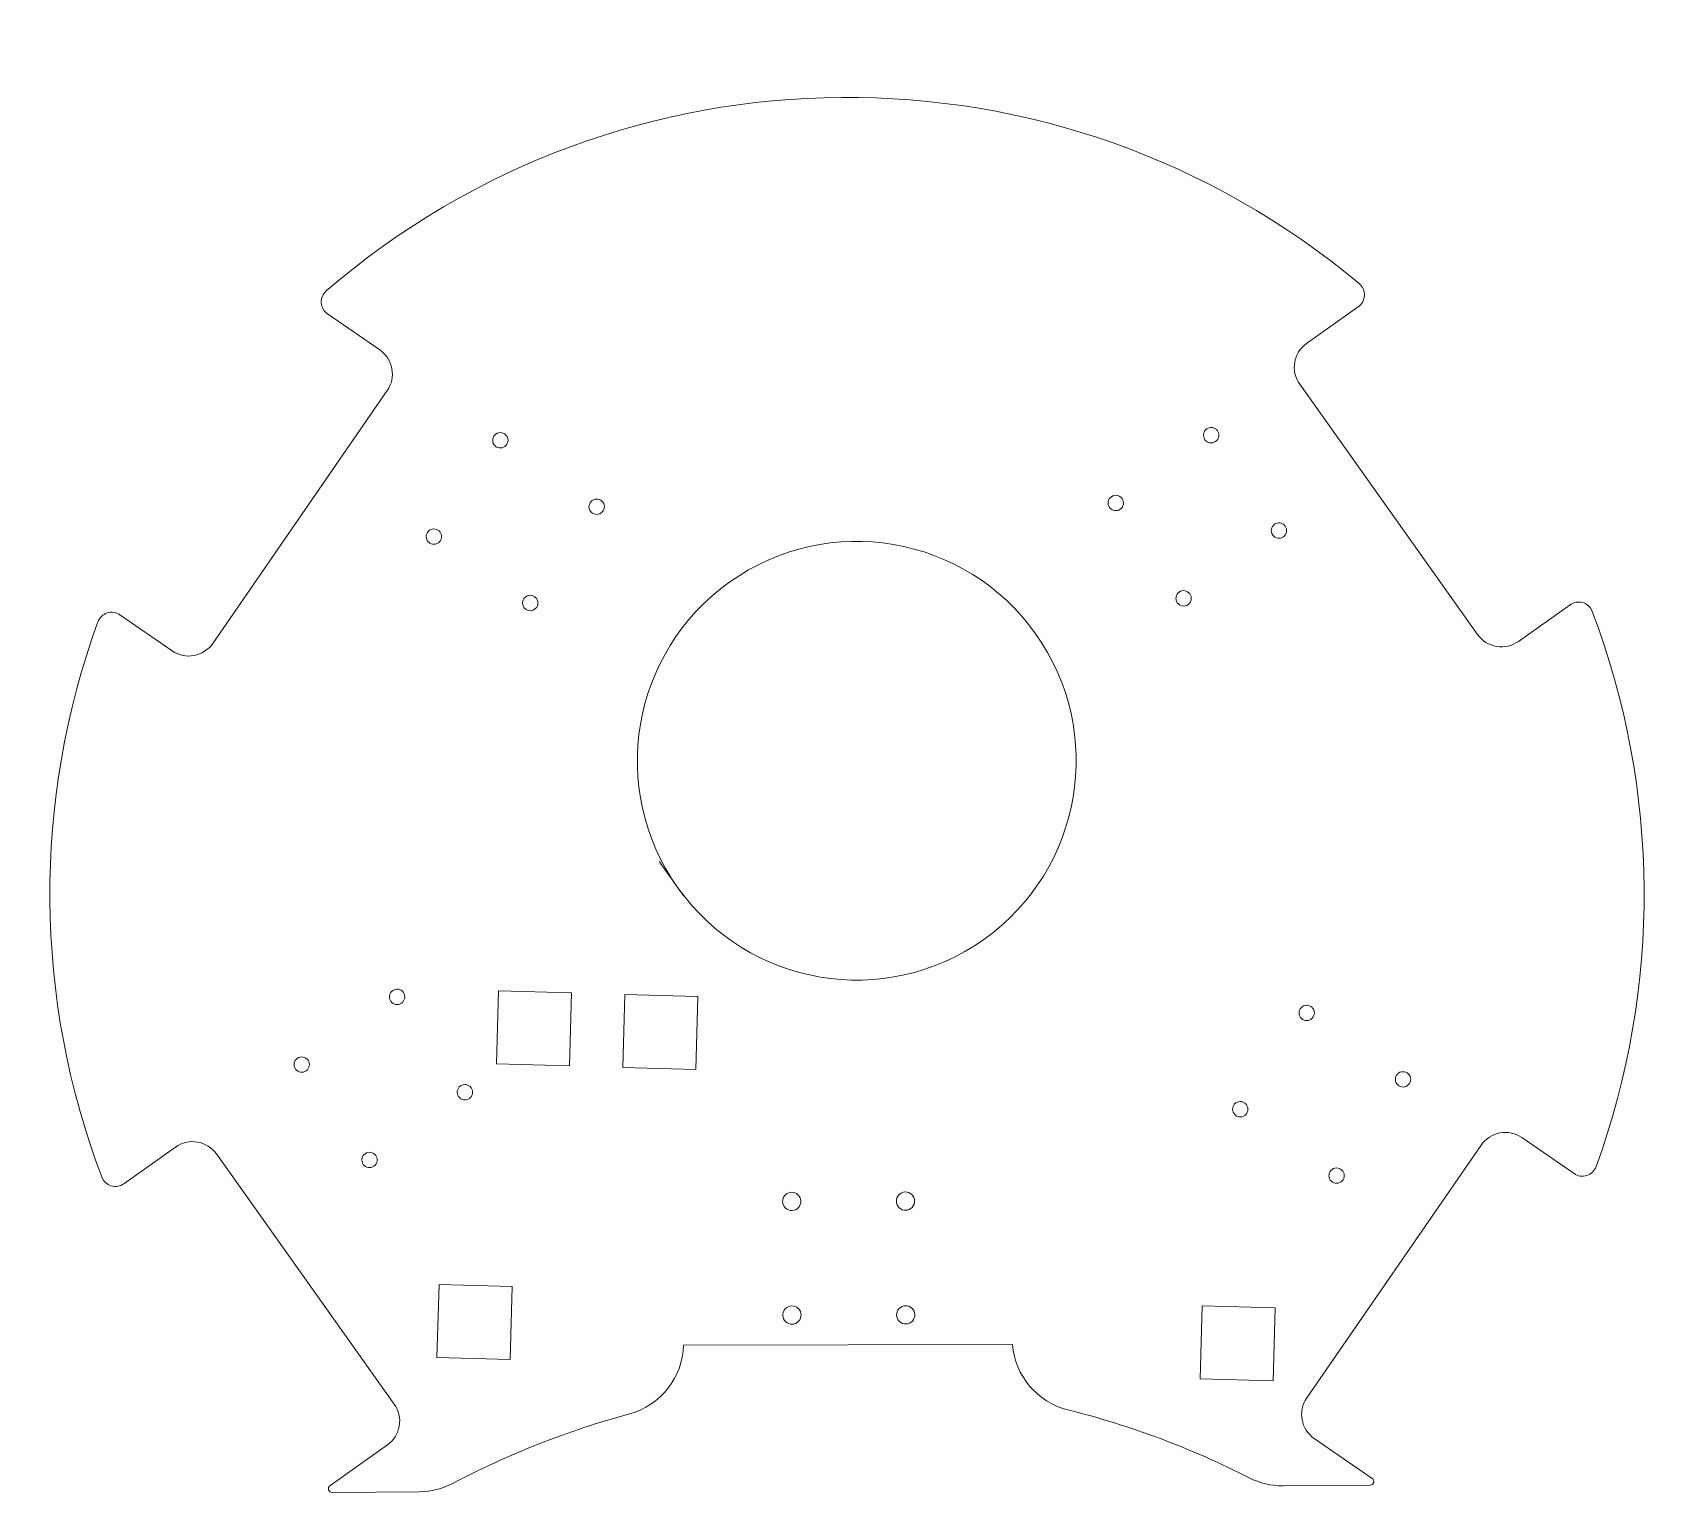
# Model space of a CAD drawing. Header units: millimetres. Extents: x -110 to 112, y -109 to 91.
import ezdxf

# ---------------------------------------------------------------- set-up
doc = ezdxf.new("R2010")
doc.units = ezdxf.units.MM
doc.header["$MEASUREMENT"] = 0

msp = doc.modelspace()

# ---------------------------------------------------------------- linework, layer by layer
at = {"lineweight": 15}
for points in [[(71.1092, 56.8396), (30.1551, 91.185), (-29.661, 90.7673), (-70.1317, 55.8535)], [(70.9826, 53.6769), (70.9826, 53.6769), (63.917, 48.6556), (63.917, 48.6556)], [(-62.8258, 47.7707), (-62.8258, 47.7707), (-69.9609, 52.6929), (-69.9609, 52.6929)], [(63.917, 48.6556), (62.1162, 47.3758), (61.6939, 44.8786), (62.9736, 43.0779)], [(62.9736, 43.0779), (62.9736, 43.0779), (87.3034, 8.8426), (87.3034, 8.8426)], [(-85.6541, 7.6351), (-85.6541, 7.6351), (-61.8046, 42.2068), (-61.8046, 42.2068)], [(-98.353, 11.536), (-98.353, 11.536), (-91.2179, 6.6139), (-91.2179, 6.6139)], [(92.8811, 7.8992), (92.8811, 7.8992), (99.9467, 12.9205), (99.9467, 12.9205)], [(103.5052, -63.9306), (112.4351, -39.3749), (112.2469, -12.4286), (102.9751, 11.9999)], [(-101.3683, 10.5734), (-110.2982, -13.9823), (-110.11, -40.9286), (-100.8382, -65.3571)], [(-46.5896, -39.8931), (-46.5896, -39.8931), (-46.8689, -49.8892), (-46.8689, -49.8892)], [(-36.5936, -40.1723), (-36.5936, -40.1723), (-46.5896, -39.8931), (-46.5896, -39.8931)], [(-36.8727, -50.1684), (-36.8727, -50.1684), (-36.5936, -40.1723), (-36.5936, -40.1723)], [(-29.3164, -40.3756), (-29.3164, -40.3756), (-29.5956, -50.3717), (-29.5956, -50.3717)], [(-19.3203, -40.6548), (-19.3203, -40.6548), (-29.3164, -40.3756), (-29.3164, -40.3756)], [(-19.5995, -50.6509), (-19.5995, -50.6509), (-19.3203, -40.6548), (-19.3203, -40.6548)], [(-46.8689, -49.8892), (-46.8689, -49.8892), (-36.8727, -50.1684), (-36.8727, -50.1684)], [(-29.5956, -50.3717), (-29.5956, -50.3717), (-19.5995, -50.6509), (-19.5995, -50.6509)], [(100.49, -64.8933), (100.49, -64.8933), (93.3549, -59.9712), (93.3549, -59.9712)], [(-90.7442, -61.2564), (-90.7442, -61.2564), (-97.8098, -66.2777), (-97.8098, -66.2777)], [(-60.8367, -96.4352), (-60.8367, -96.4352), (-85.1665, -62.1998), (-85.1665, -62.1998)], [(87.791, -60.9923), (87.791, -60.9923), (63.9416, -95.564), (63.9416, -95.564)], [(-54.7219, -80.0455), (-54.7219, -80.0455), (-55.0012, -90.0416), (-55.0012, -90.0416)], [(-44.7258, -80.3248), (-44.7258, -80.3248), (-54.7219, -80.0455), (-54.7219, -80.0455)], [(-45.005, -90.3209), (-45.005, -90.3209), (-44.7258, -80.3248), (-44.7258, -80.3248)], [(49.6338, -82.9604), (49.6338, -82.9604), (49.3547, -92.9565), (49.3547, -92.9565)], [(59.63, -83.2397), (59.63, -83.2397), (49.6338, -82.9604), (49.6338, -82.9604)], [(59.3507, -93.2358), (59.3507, -93.2358), (59.63, -83.2397), (59.63, -83.2397)], [(-28.6707, -97.7561), (-24.4135, -96.5997), (-21.4171, -92.7903), (-21.2959, -88.3804)], [(23.704, -88.2814), (23.704, -88.2814), (-21.2959, -88.3804), (-21.2959, -88.3804)], [(23.704, -88.2814), (24.0424, -92.5592), (27.0723, -96.1443), (31.2339, -97.1909)], [(-55.0012, -90.0416), (-55.0012, -90.0416), (-45.005, -90.3209), (-45.005, -90.3209)], [(49.3547, -92.9565), (49.3547, -92.9565), (59.3507, -93.2358), (59.3507, -93.2358)], [(63.9416, -95.564), (62.6871, -97.3824), (63.1442, -99.8735), (64.9627, -101.128)], [(-28.6707, -97.7561), (-37.0472, -100.0315), (-45.1481, -103.2213), (-52.8272, -107.268)], [(56.084, -106.5076), (48.1761, -102.4804), (39.8404, -99.3552), (31.2339, -97.1909)], [(-69.6373, -107.5966), (-69.6373, -107.5966), (-61.7801, -102.0128), (-61.7801, -102.0128)], [(64.9627, -101.128), (64.9627, -101.128), (72.8971, -106.6015), (72.8971, -106.6015)], [(56.084, -106.5076), (57.5107, -107.2342), (59.0909, -107.6075), (60.6919, -107.5963)], [(-57.4193, -108.421), (-57.4193, -108.421), (-69.3442, -108.5042), (-69.3442, -108.5042)], [(-57.4193, -108.421), (-55.8183, -108.4098), (-54.2436, -108.0143), (-52.8272, -107.268)], [(72.6167, -107.5131), (72.6167, -107.5131), (60.6919, -107.5963), (60.6919, -107.5963)]]:
    msp.add_open_spline(points, degree=3, dxfattribs=at)
for points, knots in [([(-70.1317, 55.8535), (-70.6006, 55.4489), (-70.8557, 54.8498), (-70.8223, 54.2312), (-70.8223, 54.2312), (-70.7888, 53.6128), (-70.4707, 53.0446), (-69.9609, 52.6929)], [0, 0, 0, 0, 0.33333333, 0.33333333, 0.33333333, 0.33333333, 1, 1, 1, 1]), ([(70.9826, 53.6769), (71.4876, 54.0357), (71.7977, 54.6082), (71.8224, 55.2271), (71.8224, 55.2271), (71.8473, 55.8461), (71.5839, 56.4415), (71.1092, 56.8396)], [0, 0, 0, 0, 0.33333333, 0.33333333, 0.33333333, 0.33333333, 1, 1, 1, 1]), ([(-61.8046, 42.2068), (-61.2022, 43.08), (-60.9714, 44.1568), (-61.1629, 45.2003), (-61.1629, 45.2003), (-61.3544, 46.2437), (-61.9526, 47.1683), (-62.8258, 47.7707)], [0, 0, 0, 0, 0.33333333, 0.33333333, 0.33333333, 0.33333333, 1, 1, 1, 1]), ([(-47.19, 34.8045), (-46.8541, 34.3318), (-46.1986, 34.2209), (-45.7259, 34.5569), (-45.7259, 34.5569), (-45.2532, 34.8928), (-45.1423, 35.5483), (-45.4782, 36.021), (-45.4782, 36.021), (-45.8142, 36.4937), (-46.4697, 36.6046), (-46.9424, 36.2686), (-46.9424, 36.2686), (-47.4151, 35.9327), (-47.5259, 35.2772), (-47.19, 34.8045)], [0, 0, 0, 0, 0.2, 0.2, 0.2, 0.2, 0.4, 0.4, 0.4, 0.4, 0.6, 0.6, 0.6, 0.6, 1, 1, 1, 1]), ([(50.0128, 35.4987), (50.3487, 35.026), (51.0042, 34.9151), (51.4769, 35.251), (51.4769, 35.251), (51.9496, 35.587), (52.0605, 36.2425), (51.7245, 36.7152), (51.7245, 36.7152), (51.3886, 37.1878), (50.7331, 37.2987), (50.2604, 36.9628), (50.2604, 36.9628), (49.7877, 36.6269), (49.6768, 35.9714), (50.0128, 35.4987)], [0, 0, 0, 0, 0.2, 0.2, 0.2, 0.2, 0.4, 0.4, 0.4, 0.4, 0.6, 0.6, 0.6, 0.6, 1, 1, 1, 1]), ([(-34.0198, 25.719), (-33.6839, 25.2463), (-33.0284, 25.1354), (-32.5557, 25.4713), (-32.5557, 25.4713), (-32.083, 25.8073), (-31.9721, 26.4628), (-32.3081, 26.9355), (-32.3081, 26.9355), (-32.644, 27.4082), (-33.2995, 27.519), (-33.7722, 27.1831), (-33.7722, 27.1831), (-34.2449, 26.8472), (-34.3558, 26.1917), (-34.0198, 25.719)], [0, 0, 0, 0, 0.2, 0.2, 0.2, 0.2, 0.4, 0.4, 0.4, 0.4, 0.6, 0.6, 0.6, 0.6, 1, 1, 1, 1]), ([(36.9707, 26.2302), (37.3067, 25.7575), (37.9622, 25.6466), (38.4349, 25.9825), (38.4349, 25.9825), (38.9075, 26.3185), (39.0184, 26.974), (38.6825, 27.4467), (38.6825, 27.4467), (38.3466, 27.9193), (37.6911, 28.0302), (37.2184, 27.6943), (37.2184, 27.6943), (36.7457, 27.3584), (36.6348, 26.7029), (36.9707, 26.2302)], [0, 0, 0, 0, 0.2, 0.2, 0.2, 0.2, 0.4, 0.4, 0.4, 0.4, 0.6, 0.6, 0.6, 0.6, 1, 1, 1, 1]), ([(-22.0512, -25.8), (-12.4534, -39.3054), (6.2755, -42.4732), (19.781, -32.8754), (19.781, -32.8754), (33.2865, -23.2775), (36.4542, -4.5487), (26.8565, 8.9568), (26.8565, 8.9568), (17.2586, 22.4624), (-1.4703, 25.6302), (-14.9757, 16.0324), (-14.9757, 16.0324), (-28.4812, 6.4346), (-31.6491, -12.2943), (-22.0513, -25.7998), (-18.4097, -30.9241), (-29.3344, -15.5515), (-22.0512, -25.8)], [0, 0, 0, 0, 0.2, 0.2, 0.2, 0.2, 0.4, 0.4, 0.4, 0.4, 0.6, 0.6, 0.6, 0.6, 1, 1, 1, 1.00022361, 1.00022361, 1.00022361, 1.00022361]), ([(-56.2755, 21.6343), (-55.9396, 21.1616), (-55.2841, 21.0508), (-54.8114, 21.3867), (-54.8114, 21.3867), (-54.3387, 21.7226), (-54.2278, 22.3781), (-54.5638, 22.8508), (-54.5638, 22.8508), (-54.8997, 23.3235), (-55.5552, 23.4344), (-56.0279, 23.0985), (-56.0279, 23.0985), (-56.5006, 22.7625), (-56.6115, 22.107), (-56.2755, 21.6343)], [0, 0, 0, 0, 0.2, 0.2, 0.2, 0.2, 0.4, 0.4, 0.4, 0.4, 0.6, 0.6, 0.6, 0.6, 1, 1, 1, 1]), ([(59.2813, 22.4566), (59.6172, 21.9839), (60.2727, 21.8731), (60.7454, 22.209), (60.7454, 22.209), (61.2181, 22.5449), (61.329, 23.2004), (60.993, 23.6731), (60.993, 23.6731), (60.6571, 24.1458), (60.0016, 24.2567), (59.5289, 23.9207), (59.5289, 23.9207), (59.0562, 23.5848), (58.9453, 22.9293), (59.2813, 22.4566)], [0, 0, 0, 0, 0.2, 0.2, 0.2, 0.2, 0.4, 0.4, 0.4, 0.4, 0.6, 0.6, 0.6, 0.6, 1, 1, 1, 1]), ([(-43.1054, 12.5488), (-42.7694, 12.0761), (-42.1139, 11.9652), (-41.6412, 12.3012), (-41.6412, 12.3012), (-41.1685, 12.6371), (-41.0577, 13.2926), (-41.3936, 13.7653), (-41.3936, 13.7653), (-41.7295, 14.238), (-42.385, 14.3488), (-42.8577, 14.0129), (-42.8577, 14.0129), (-43.3304, 13.677), (-43.4413, 13.0215), (-43.1054, 12.5488)], [0, 0, 0, 0, 0.2, 0.2, 0.2, 0.2, 0.4, 0.4, 0.4, 0.4, 0.6, 0.6, 0.6, 0.6, 1, 1, 1, 1]), ([(46.2392, 13.1881), (46.5752, 12.7154), (47.2307, 12.6046), (47.7034, 12.9405), (47.7034, 12.9405), (48.176, 13.2764), (48.2869, 13.9319), (47.951, 14.4046), (47.951, 14.4046), (47.6151, 14.8773), (46.9596, 14.9882), (46.4869, 14.6523), (46.4869, 14.6523), (46.0142, 14.3163), (45.9033, 13.6608), (46.2392, 13.1881)], [0, 0, 0, 0, 0.2, 0.2, 0.2, 0.2, 0.4, 0.4, 0.4, 0.4, 0.6, 0.6, 0.6, 0.6, 1, 1, 1, 1]), ([(102.9751, 11.9999), (102.7553, 12.579), (102.2796, 13.0237), (101.6869, 13.2037), (101.6869, 13.2037), (101.0943, 13.3839), (100.4517, 13.2793), (99.9467, 12.9205)], [0, 0, 0, 0, 0.33333333, 0.33333333, 0.33333333, 0.33333333, 1, 1, 1, 1]), ([(-98.353, 11.536), (-98.863, 11.8878), (-99.5071, 11.9834), (-100.0971, 11.795), (-100.0971, 11.795), (-100.6872, 11.6067), (-101.1566, 11.1554), (-101.3683, 10.5734)], [0, 0, 0, 0, 0.33333333, 0.33333333, 0.33333333, 0.33333333, 1, 1, 1, 1]), ([(-91.2179, 6.6139), (-90.3448, 6.0115), (-89.268, 5.7806), (-88.2245, 5.9722), (-88.2245, 5.9722), (-87.1812, 6.1637), (-86.2565, 6.7618), (-85.6541, 7.6351)], [0, 0, 0, 0, 0.33333333, 0.33333333, 0.33333333, 0.33333333, 1, 1, 1, 1]), ([(87.3034, 8.8426), (87.918, 7.9778), (88.8509, 7.3926), (89.8969, 7.2158), (89.8969, 7.2158), (90.9429, 7.0388), (92.0163, 7.2846), (92.8811, 7.8992)], [0, 0, 0, 0, 0.33333333, 0.33333333, 0.33333333, 0.33333333, 1, 1, 1, 1]), ([(-61.3048, -41.3257), (-60.9689, -41.7984), (-60.3134, -41.9093), (-59.8407, -41.5734), (-59.8407, -41.5734), (-59.368, -41.2374), (-59.2571, -40.5819), (-59.5931, -40.1092), (-59.5931, -40.1092), (-59.929, -39.6365), (-60.5845, -39.5257), (-61.0572, -39.8616), (-61.0572, -39.8616), (-61.5299, -40.1975), (-61.6408, -40.853), (-61.3048, -41.3257)], [0, 0, 0, 0, 0.2, 0.2, 0.2, 0.2, 0.4, 0.4, 0.4, 0.4, 0.6, 0.6, 0.6, 0.6, 1, 1, 1, 1]), ([(63.0742, -43.5243), (63.4101, -43.997), (64.0656, -44.1079), (64.5383, -43.772), (64.5383, -43.772), (65.011, -43.4361), (65.1219, -42.7805), (64.786, -42.3079), (64.786, -42.3079), (64.4501, -41.8352), (63.7945, -41.7243), (63.3219, -42.0602), (63.3219, -42.0602), (62.8492, -42.3961), (62.7383, -43.0517), (63.0742, -43.5243)], [0, 0, 0, 0, 0.2, 0.2, 0.2, 0.2, 0.4, 0.4, 0.4, 0.4, 0.6, 0.6, 0.6, 0.6, 1, 1, 1, 1]), ([(-74.3469, -50.5942), (-74.011, -51.0669), (-73.3554, -51.1778), (-72.8828, -50.8419), (-72.8828, -50.8419), (-72.4101, -50.5059), (-72.2992, -49.8504), (-72.6351, -49.3777), (-72.6351, -49.3777), (-72.971, -48.905), (-73.6265, -48.7942), (-74.0992, -49.1301), (-74.0992, -49.1301), (-74.5719, -49.466), (-74.6828, -50.1215), (-74.3469, -50.5942)], [0, 0, 0, 0, 0.2, 0.2, 0.2, 0.2, 0.4, 0.4, 0.4, 0.4, 0.6, 0.6, 0.6, 0.6, 1, 1, 1, 1]), ([(76.2443, -52.6098), (76.5803, -53.0825), (77.2358, -53.1934), (77.7085, -52.8574), (77.7085, -52.8574), (78.1812, -52.5215), (78.2921, -51.8661), (77.9562, -51.3934), (77.9562, -51.3934), (77.6202, -50.9207), (76.9647, -50.8098), (76.492, -51.1457), (76.492, -51.1457), (76.0193, -51.4816), (75.9084, -52.1371), (76.2443, -52.6098)], [0, 0, 0, 0, 0.2, 0.2, 0.2, 0.2, 0.4, 0.4, 0.4, 0.4, 0.6, 0.6, 0.6, 0.6, 1, 1, 1, 1]), ([(-52.0363, -54.3678), (-51.7004, -54.8405), (-51.0449, -54.9513), (-50.5722, -54.6154), (-50.5722, -54.6154), (-50.0995, -54.2795), (-49.9886, -53.624), (-50.3246, -53.1513), (-50.3246, -53.1513), (-50.6605, -52.6786), (-51.316, -52.5677), (-51.7887, -52.9036), (-51.7887, -52.9036), (-52.2614, -53.2396), (-52.3723, -53.8951), (-52.0363, -54.3678)], [0, 0, 0, 0, 0.2, 0.2, 0.2, 0.2, 0.4, 0.4, 0.4, 0.4, 0.6, 0.6, 0.6, 0.6, 1, 1, 1, 1]), ([(53.9887, -56.6945), (54.3246, -57.1672), (54.9801, -57.2781), (55.4528, -56.9422), (55.4528, -56.9422), (55.9255, -56.6062), (56.0364, -55.9507), (55.7005, -55.478), (55.7005, -55.478), (55.3645, -55.0053), (54.709, -54.8945), (54.2363, -55.2304), (54.2363, -55.2304), (53.7636, -55.5663), (53.6528, -56.2218), (53.9887, -56.6945)], [0, 0, 0, 0, 0.2, 0.2, 0.2, 0.2, 0.4, 0.4, 0.4, 0.4, 0.6, 0.6, 0.6, 0.6, 1, 1, 1, 1]), ([(93.3549, -59.9712), (92.4817, -59.3687), (91.4049, -59.1379), (90.3614, -59.3294), (90.3614, -59.3294), (89.3181, -59.5209), (88.3934, -60.119), (87.791, -60.9923)], [0, 0, 0, 0, 0.33333333, 0.33333333, 0.33333333, 0.33333333, 1, 1, 1, 1]), ([(-85.1665, -62.1998), (-85.7811, -61.335), (-86.714, -60.7498), (-87.76, -60.573), (-87.76, -60.573), (-88.806, -60.396), (-89.8794, -60.6419), (-90.7442, -61.2564)], [0, 0, 0, 0, 0.33333333, 0.33333333, 0.33333333, 0.33333333, 1, 1, 1, 1]), ([(-65.0784, -63.6363), (-64.7425, -64.109), (-64.0869, -64.2198), (-63.6143, -63.8839), (-63.6143, -63.8839), (-63.1416, -63.548), (-63.0307, -62.8925), (-63.3666, -62.4198), (-63.3666, -62.4198), (-63.7025, -61.9471), (-64.3581, -61.8362), (-64.8307, -62.1721), (-64.8307, -62.1721), (-65.3034, -62.5081), (-65.4143, -63.1636), (-65.0784, -63.6363)], [0, 0, 0, 0, 0.2, 0.2, 0.2, 0.2, 0.4, 0.4, 0.4, 0.4, 0.6, 0.6, 0.6, 0.6, 1, 1, 1, 1]), ([(67.1589, -65.78), (67.4948, -66.2527), (68.1503, -66.3636), (68.623, -66.0277), (68.623, -66.0277), (69.0957, -65.6918), (69.2066, -65.0363), (68.8706, -64.5636), (68.8706, -64.5636), (68.5347, -64.0909), (67.8792, -63.98), (67.4065, -64.3159), (67.4065, -64.3159), (66.9338, -64.6518), (66.8229, -65.3074), (67.1589, -65.78)], [0, 0, 0, 0, 0.2, 0.2, 0.2, 0.2, 0.4, 0.4, 0.4, 0.4, 0.6, 0.6, 0.6, 0.6, 1, 1, 1, 1]), ([(100.49, -64.8933), (100.9999, -65.245), (101.644, -65.3406), (102.234, -65.1522), (102.234, -65.1522), (102.8241, -64.9639), (103.2936, -64.5127), (103.5052, -63.9306)], [0, 0, 0, 0, 0.33333333, 0.33333333, 0.33333333, 0.33333333, 1, 1, 1, 1]), ([(-100.8382, -65.3571), (-100.6184, -65.9362), (-100.1427, -66.3809), (-99.5501, -66.561), (-99.5501, -66.561), (-98.9574, -66.7411), (-98.3148, -66.6365), (-97.8098, -66.2777)], [0, 0, 0, 0, 0.33333333, 0.33333333, 0.33333333, 0.33333333, 1, 1, 1, 1]), ([(-7.5094, -69.4156), (-7.1096, -69.9783), (-6.3291, -70.1103), (-5.7664, -69.7104), (-5.7664, -69.7104), (-5.2037, -69.3105), (-5.0717, -68.5301), (-5.4716, -67.9674), (-5.4716, -67.9674), (-5.8715, -67.4046), (-6.6519, -67.2726), (-7.2146, -67.6726), (-7.2146, -67.6726), (-7.7773, -68.0725), (-7.9094, -68.8528), (-7.5094, -69.4156)], [0, 0, 0, 0, 0.2, 0.2, 0.2, 0.2, 0.4, 0.4, 0.4, 0.4, 0.6, 0.6, 0.6, 0.6, 1, 1, 1, 1]), ([(8.0469, -69.3814), (8.4468, -69.9441), (9.2272, -70.0761), (9.7899, -69.6762), (9.7899, -69.6762), (10.3527, -69.2763), (10.4846, -68.4959), (10.0847, -67.9332), (10.0847, -67.9332), (9.6848, -67.3704), (8.9045, -67.2384), (8.3417, -67.6384), (8.3417, -67.6384), (7.779, -68.0383), (7.647, -68.8186), (8.0469, -69.3814)], [0, 0, 0, 0, 0.2, 0.2, 0.2, 0.2, 0.4, 0.4, 0.4, 0.4, 0.6, 0.6, 0.6, 0.6, 1, 1, 1, 1]), ([(-7.4752, -84.9719), (-7.0753, -85.5346), (-6.2949, -85.6666), (-5.7322, -85.2667), (-5.7322, -85.2667), (-5.1694, -84.8668), (-5.0375, -84.0864), (-5.4374, -83.5237), (-5.4374, -83.5237), (-5.8373, -82.9609), (-6.6177, -82.829), (-7.1804, -83.2289), (-7.1804, -83.2289), (-7.7431, -83.6288), (-7.8752, -84.4091), (-7.4752, -84.9719)], [0, 0, 0, 0, 0.2, 0.2, 0.2, 0.2, 0.4, 0.4, 0.4, 0.4, 0.6, 0.6, 0.6, 0.6, 1, 1, 1, 1]), ([(8.0811, -84.9377), (8.481, -85.5004), (9.2614, -85.6324), (9.8241, -85.2325), (9.8241, -85.2325), (10.3869, -84.8326), (10.5188, -84.0522), (10.1189, -83.4895), (10.1189, -83.4895), (9.719, -82.9267), (8.9387, -82.7948), (8.3759, -83.1947), (8.3759, -83.1947), (7.8132, -83.5946), (7.6812, -84.3749), (8.0811, -84.9377)], [0, 0, 0, 0, 0.2, 0.2, 0.2, 0.2, 0.4, 0.4, 0.4, 0.4, 0.6, 0.6, 0.6, 0.6, 1, 1, 1, 1]), ([(-61.7801, -102.0128), (-60.9154, -101.3982), (-60.3302, -100.4654), (-60.1533, -99.4194), (-60.1533, -99.4194), (-59.9763, -98.3734), (-60.2222, -97.2999), (-60.8367, -96.4352)], [0, 0, 0, 0, 0.33333333, 0.33333333, 0.33333333, 0.33333333, 1, 1, 1, 1]), ([(72.6167, -107.5131), (72.8349, -107.5115), (73.0269, -107.3687), (73.0911, -107.1602), (73.0911, -107.1602), (73.1553, -106.9515), (73.0767, -106.7254), (72.8971, -106.6015)], [0, 0, 0, 0, 0.33333333, 0.33333333, 0.33333333, 0.33333333, 1, 1, 1, 1]), ([(-69.6373, -107.5966), (-69.8152, -107.723), (-69.8905, -107.9502), (-69.8235, -108.1579), (-69.8235, -108.1579), (-69.7564, -108.3655), (-69.5624, -108.5057), (-69.3442, -108.5042)], [0, 0, 0, 0, 0.33333333, 0.33333333, 0.33333333, 0.33333333, 1, 1, 1, 1])]:
    msp.add_open_spline(points, degree=3, knots=knots, dxfattribs=at)

doc.saveas('drawing.dxf')
